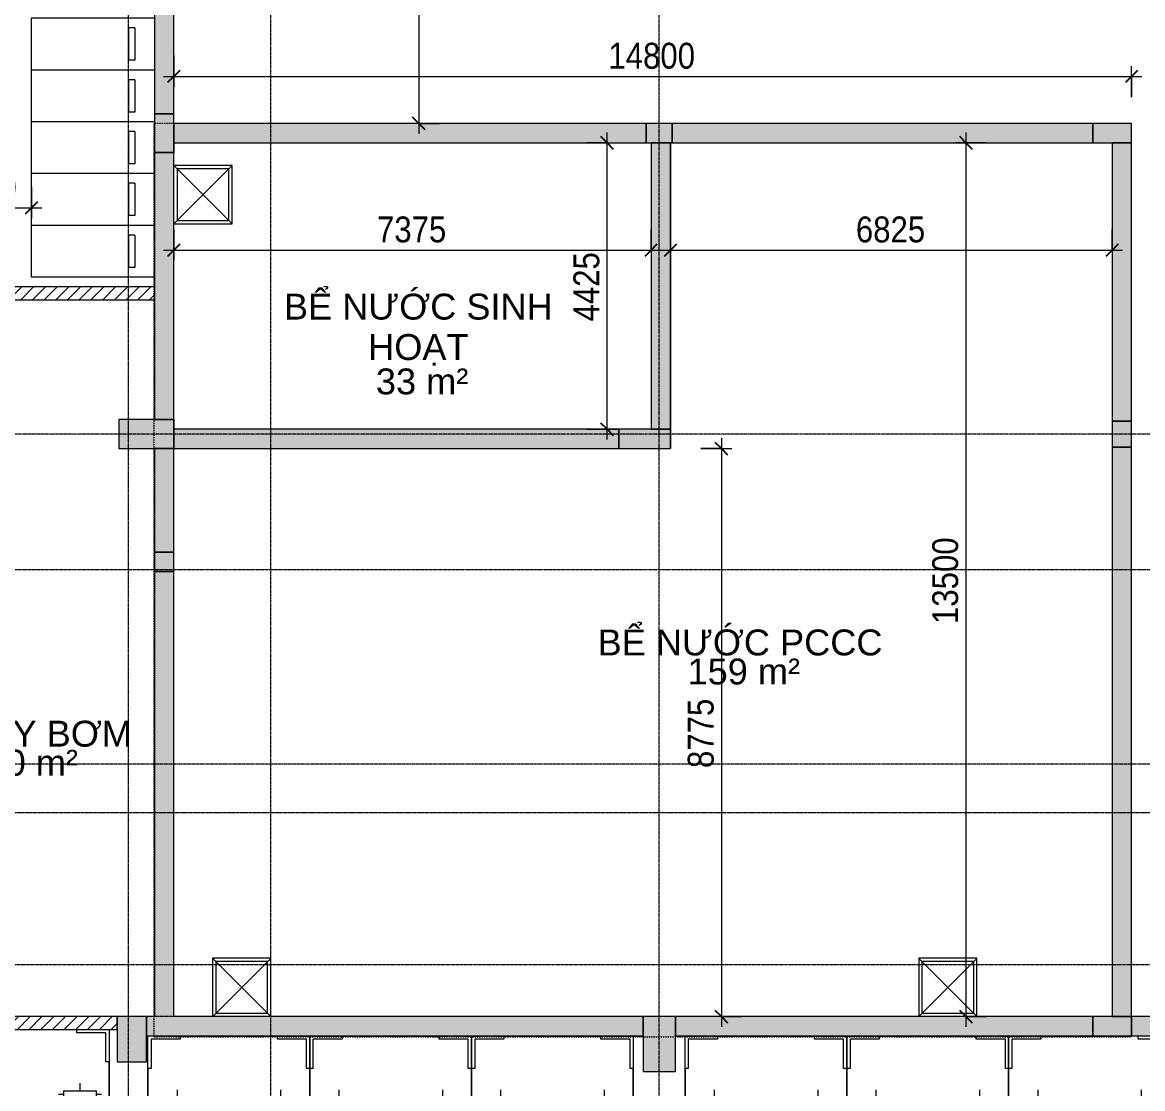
# Model space of a CAD drawing. Header units: millimetres. Extents: x 25998 to 252958, y -15958 to 83425.
# Drawn here: x 51113 to 68423, y 43424 to 59898 of the extents above; entities that cross this region are included whole.
import ezdxf

# ---------------------------------------------------------------- set-up
doc = ezdxf.new("R2010")
doc.units = ezdxf.units.MM
for name, pattern in [('Dash', [6, 3, -3]), ('Dash Dot 3_16_', [7.9375, 4.7625, -1.5875, 0, -1.5875]), ('Grid Line', [22.225, 12.7, -3.175, 3.175, -3.175])]:
    doc.linetypes.add(name, pattern=pattern)
for name, color, linetype, lineweight in [('0-1', 7, 'Continuous', 5), ('A-ANNO-DIMS', 211, 'Continuous', 9), ('A-ANNO-DIMS-160', 211, 'Continuous', 9), ('A-AREA-IDEN', 2, 'Continuous', 9), ('A-DETL-GENF-1', 7, 'Continuous', 9), ('A-FLOR', 192, 'Continuous', 9), ('A-FLOR-1', 7, 'Continuous', 9), ('A-FLOR-OVHD', 1, 'Dash', 9), ('A-WALL-1', 113, 'Continuous', 18), ('A-WALL-PATT-1', 7, 'Continuous', 9), ('A-WALL-PATT-2', 111, 'Continuous', 9), ('C-PRKG', 70, 'Continuous', 9), ('G-ANNO-SYMB-1', 111, 'Dash Dot 3_16_', 18), ('G-IMPT', 8, 'Continuous', 9), ('L-SITE-WALL-1', 250, 'Continuous', 18), ('L-SITE-WALL-2', 7, 'Continuous', 9), ('M-EQPM', 50, 'Continuous', 9), ('S-COLS-1', 52, 'Continuous', 5), ('S-COLS-2', 250, 'Continuous', 18), ('S-COLS-3', 7, 'Continuous', 9), ('S-GRID-1', 1, 'Grid Line', 9)]:
    doc.layers.add(name, color=color, linetype=linetype, lineweight=lineweight)
doc.styles.add('Arial_3', font='arial_0.ttf', dxfattribs={"height": 400})
doc.styles.add('UTM Avo', font='UTM Avo.ttf', dxfattribs={"width": 0.9, "height": 400})
doc.dimstyles.new('1_Dim_chi_tiet_2_5', dxfattribs={"dimscale": 304.8, "dimtxt": 399.720379, "dimasz": 0.629921, "dimexe": 0.524934, "dimexo": 0.0625, "dimgap": 0.052493, "dimtad": 1, "dimdec": 0, "dimrnd": 5, "dimzin": 0, "dimdsep": 46, "dimtxsty": 'UTM Avo', "dimblk1": 'OBLIQUE', "dimblk2": 'OBLIQUE', "dimsah": 1, "dimcen": 0.09, "dimdle": 0.524934, "dimazin": 0, "dimtfac": 1, "dimtdec": 4, "dimtix": 1, "dimtmove": 0, "dimatfit": 3, "dimfxl": 1.049869, "dimfxlon": 1, "dimtvp": 1, "dimtolj": 1, "dimtzin": 0, "dimarcsym": 2})
pattern_1 = [(45, (0, 0), (-90.50967, 90.50967), [])]

# ---------------------------------------------------------------- blocks, each defined once
blk = doc.blocks.new('NCV_TKTC_KET CAU_rvt-1-TKCS_MB TẦNG HẦM')
at = {"layer": 'A-WALL-PATT-1'}
for points in [[(53453, 58487), (53453, 58487), (53453, 61512), (53153, 61512), (53153, 58487), (53453, 58487)], [(53453, 58037), (60753, 58037), (60753, 58337), (53453, 58337), (53453, 58037)], [(67653, 58037), (67653, 58337), (61153, 58337), (61153, 58037)], [(60828, 53612), (61128, 53612), (61128, 58037), (60828, 58037)], [(68253, 53737), (68253, 58037), (67953, 58037), (67953, 53737)], [(53453, 53762), (53453, 57887), (53153, 57887), (53153, 53762), (53453, 53762)], [(53453, 53312), (60328, 53312), (60328, 53612), (53453, 53612), (53453, 53312)], [(68253, 44537), (68253, 53337), (67953, 53337), (67953, 44537)], [(53453, 51712), (53453, 51712), (53453, 53312), (53153, 53312), (53153, 51712)], [(53153, 44537), (53453, 44539), (53453, 51412), (53153, 51412), (53153, 44539)], [(59338, 44237), (60703, 44237), (60703, 44537), (53028, 44537), (53028, 44237), (57726, 44237)], [(64174, 44237), (67653, 44237), (67653, 44537), (61203, 44537), (61203, 44237), (62562, 44237)], [(68978, 44237), (68978, 44537), (68253, 44537), (68253, 44237)]]:
    blk.add_hatch(color=256, dxfattribs=at).paths.add_polyline_path(points)
at = {"layer": 'S-COLS-1'}
for points in [[(53153, 57887), (53453, 57887), (53453, 58487), (53153, 58487), (53153, 57887)], [(61128, 58037), (61153, 58037), (61153, 58337), (60753, 58337), (60753, 58037), (61128, 58037)], [(67953, 58037), (68253, 58037), (68253, 58337), (67653, 58337), (67653, 58037)], [(52603, 53312), (53453, 53312), (53453, 53762), (52603, 53762), (52603, 53562)], [(68253, 53337), (68253, 53737), (67953, 53737), (67953, 53337)], [(60828, 53312), (61128, 53312), (61128, 53612), (60328, 53612), (60328, 53312)], [(53153, 51412), (53453, 51412), (53453, 51712), (53153, 51712), (53153, 51462)], [(53028, 43837), (53028, 44537), (52578, 44537), (52578, 43837), (53003, 43837)], [(60950, 43687), (61203, 43687), (61203, 44537), (60703, 44537), (60703, 43687), (60753, 43687)], [(67953, 44237), (68253, 44237), (68253, 44537), (67653, 44537), (67653, 44237)]]:
    blk.add_hatch(color=256, dxfattribs=at).paths.add_polyline_path(points)
at = {"layer": 'A-FLOR-1'}
for p, q in [((53453, 58337), (53453, 58487)), ((107453, 44539), (68253, 44539))]:
    blk.add_line(p, q, dxfattribs=at)
at = {"layer": 'L-SITE-WALL-1'}
for p, q in [((53153, 61512), (53153, 58487)), ((53453, 58487), (53453, 61512)), ((60753, 58337), (53453, 58337)), ((67653, 58337), (61153, 58337)), ((53453, 58037), (60753, 58037)), ((60828, 58037), (60828, 53612)), ((61128, 53612), (61128, 58037)), ((61153, 58037), (67653, 58037)), ((67953, 58037), (67953, 53737)), ((68253, 53737), (68253, 58037)), ((53153, 57887), (53153, 53762)), ((53453, 53762), (53453, 57887)), ((60328, 53612), (53453, 53612)), ((67953, 53337), (67953, 44537)), ((68253, 44537), (68253, 53337)), ((53153, 53312), (53153, 51712)), ((53453, 51712), (53453, 53312)), ((53453, 53312), (60328, 53312)), ((53153, 51412), (53153, 44537)), ((53453, 44537), (53453, 51412)), ((53153, 44537), (53028, 44537)), ((60703, 44537), (53453, 44537)), ((67653, 44537), (61203, 44537)), ((68978, 44537), (68253, 44537)), ((53028, 44237), (60703, 44237)), ((61203, 44237), (67653, 44237)), ((68253, 44237), (68978, 44237))]:
    blk.add_line(p, q, dxfattribs=at)
at = {"layer": 'L-SITE-WALL-2'}
for p, q in [((53153, 58487), (53453, 58487)), ((53453, 58337), (53453, 58037)), ((60753, 58037), (60753, 58337)), ((61153, 58337), (61153, 58037)), ((67653, 58037), (67653, 58337)), ((61128, 58037), (60828, 58037)), ((68253, 58037), (67953, 58037)), ((53453, 57887), (53153, 57887)), ((53153, 53762), (53453, 53762)), ((67953, 53737), (68253, 53737)), ((53453, 53612), (53453, 53312)), ((60328, 53312), (60328, 53612)), ((60828, 53612), (61128, 53612)), ((68253, 53337), (67953, 53337)), ((53453, 53312), (53153, 53312)), ((53153, 51712), (53453, 51712)), ((53453, 51412), (53153, 51412)), ((53028, 44537), (53028, 44237)), ((60703, 44237), (60703, 44537)), ((61203, 44537), (61203, 44237)), ((67653, 44237), (67653, 44537)), ((67953, 44537), (68253, 44537)), ((68253, 44537), (68253, 44237))]:
    blk.add_line(p, q, dxfattribs=at)
at = {"layer": 'S-COLS-2'}
for p, q in [((53153, 58487), (53153, 57887)), ((53453, 58337), (53453, 58487)), ((61153, 58337), (60753, 58337)), ((68253, 58337), (67653, 58337)), ((68253, 58037), (68253, 58337)), ((53453, 57887), (53453, 58037)), ((60753, 58037), (60828, 58037)), ((61128, 58037), (61153, 58037)), ((67653, 58037), (67953, 58037)), ((52603, 53762), (52603, 53312)), ((53153, 53762), (52603, 53762)), ((53453, 53612), (53453, 53762)), ((67953, 53737), (67953, 53337)), ((68253, 53337), (68253, 53737)), ((60828, 53612), (60328, 53612)), ((61128, 53312), (61128, 53612)), ((52603, 53312), (53153, 53312)), ((60328, 53312), (61128, 53312)), ((53153, 51712), (53153, 51412)), ((53453, 51412), (53453, 51712)), ((53028, 44537), (52578, 44537)), ((52578, 44537), (52578, 43837)), ((61203, 44537), (60703, 44537)), ((67953, 44537), (67653, 44537)), ((53028, 43837), (53028, 44237)), ((60703, 44237), (60703, 43687)), ((61203, 43687), (61203, 44237)), ((67653, 44237), (68253, 44237)), ((52578, 43837), (53028, 43837)), ((60703, 43687), (61203, 43687))]:
    blk.add_line(p, q, dxfattribs=at)
at = {"layer": 'S-COLS-3'}
for p, q in [((53453, 58487), (53153, 58487)), ((53453, 58037), (53453, 58337)), ((60753, 58337), (60753, 58037)), ((61153, 58037), (61153, 58337)), ((67653, 58337), (67653, 58037)), ((60828, 58037), (61128, 58037)), ((67953, 58037), (68253, 58037)), ((53153, 57887), (53453, 57887)), ((53453, 53762), (53153, 53762)), ((68253, 53737), (67953, 53737)), ((53453, 53312), (53453, 53612)), ((60328, 53612), (60328, 53312)), ((61128, 53612), (60828, 53612)), ((67953, 53337), (68253, 53337)), ((53153, 53312), (53453, 53312)), ((53453, 51712), (53153, 51712)), ((53153, 51412), (53453, 51412)), ((53028, 44237), (53028, 44537)), ((60703, 44537), (60703, 44237)), ((61203, 44237), (61203, 44537)), ((67653, 44537), (67653, 44237)), ((68253, 44537), (67953, 44537)), ((68253, 44237), (68253, 44537))]:
    blk.add_line(p, q, dxfattribs=at)
blk = doc.blocks.new('xe oto1 - xe oto-615462-TKCS_MB TẦNG HẦM')
at = {"layer": 'C-PRKG'}
for p, q in [((-2500, 0), (0, 0)), ((-2500, -5000), (-2500, 0)), ((-500, 0), (0, 0)), ((-500, -100), (-500, 0)), ((0, 0), (0, -500)), ((0, 0), (0, -5000)), ((-2500, 0), (-2000, 0)), ((-2500, -500), (-2500, 0)), ((-2450, -100), (-2450, -500)), ((-2000, -100), (-2450, -100)), ((-2000, 0), (-2000, -100)), ((-50, -100), (-500, -100)), ((-50, -500), (-50, -100)), ((-2450, -500), (-2500, -500)), ((-2500, -500), (-2500, -4500)), ((-2500, -4500), (-2500, -500)), ((0, -500), (-50, -500)), ((0, -500), (0, -4500)), ((0, -4500), (0, -500)), ((-2300, -3950), (-1800, -3950)), ((-2300, -4050), (-2300, -3950)), ((-2050, -3950), (-2050, -3820)), ((-2050, -3950), (-2050, -3820)), ((-1800, -3950), (-1800, -4050)), ((-700, -3950), (-200, -3950)), ((-700, -4050), (-700, -3950)), ((-450, -3950), (-450, -3820)), ((-450, -3950), (-450, -3820)), ((-200, -3950), (-200, -4050)), ((-2300, -4000), (-2380, -4000)), ((-2300, -4000), (-2380, -4000)), ((-1800, -4050), (-2300, -4050)), ((-2050, -4170), (-2050, -4050)), ((-2050, -4170), (-2050, -4050)), ((-1720, -4000), (-1800, -4000)), ((-1720, -4000), (-1800, -4000)), ((-700, -4000), (-780, -4000)), ((-700, -4000), (-780, -4000)), ((-200, -4050), (-700, -4050)), ((-450, -4170), (-450, -4050)), ((-450, -4170), (-450, -4050)), ((-120, -4000), (-200, -4000)), ((-120, -4000), (-200, -4000)), ((-2500, -4500), (-2450, -4500)), ((-2500, -5000), (-2500, -4500)), ((-2450, -4500), (-2450, -4950)), ((-50, -4500), (0, -4500)), ((-50, -4950), (-50, -4500)), ((0, -4500), (0, -5000)), ((-2450, -4950), (-2000, -4950)), ((-2000, -4950), (-2000, -5000)), ((-500, -4950), (-50, -4950)), ((-500, -5000), (-500, -4950))]:
    blk.add_line(p, q, dxfattribs=at)
blk = doc.blocks.new('XE MAY2 - xe may 2-612722-TKCS_MB TẦNG HẦM')
at = {"layer": 'C-PRKG'}
for p, q in [((0, 800), (-1900, 800)), ((-1900, 0), (-1900, 800)), ((-300, 650), (-400, 650)), ((-400, 650), (-400, 150)), ((-300, 650), (-300, 150)), ((0, 0), (-1900, 0)), ((-300, 150), (-400, 150))]:
    blk.add_line(p, q, dxfattribs=at)
blk = doc.blocks.new('XE MAY2 - xe may 2-V51-TKCS_MB TẦNG HẦM')
at = {"layer": 'C-PRKG'}
for p, q in [((0, 800), (-1900, 800)), ((-1900, 0), (-1900, 800)), ((-300, 650), (-400, 650)), ((-400, 650), (-400, 150)), ((-300, 650), (-300, 150)), ((0, 0), (-1900, 0)), ((-300, 150), (-400, 150))]:
    blk.add_line(p, q, dxfattribs=at)
blk = doc.blocks.new('XE MAY2 - xe may 2-V52-TKCS_MB TẦNG HẦM')
at = {"layer": 'C-PRKG'}
for p, q in [((0, 800), (-1900, 800)), ((-1900, 0), (-1900, 800)), ((-300, 650), (-400, 650)), ((-400, 650), (-400, 150)), ((-300, 650), (-300, 150)), ((0, 0), (-1900, 0)), ((-300, 150), (-400, 150))]:
    blk.add_line(p, q, dxfattribs=at)
blk = doc.blocks.new('TKTC_BE NGAM TANG HAM_260130 - TKTC_XREF_260130_MB BE NGAM TANG HAM_dwg-4017279-TKCS_MB TẦNG HẦM')
at = {"layer": 'G-IMPT'}
for p, q in [((-149699, -106735), (-149699, -106885)), ((-149699, -106885), (-149699, -106735)), ((-149699, -106885), (-149699, -106735)), ((-142024, -106735), (-142024, -111460)), ((-142024, -106735), (-142024, -111460)), ((-149691, -107093), (-148807, -107977)), ((-148807, -107093), (-149691, -107977)), ((-149699, -111010), (-149699, -111160)), ((-149699, -111160), (-149699, -111010)), ((-149699, -111160), (-149699, -111010)), ((-149091, -119343), (-148207, -120227)), ((-148207, -119343), (-149091, -120227)), ((-138181, -119343), (-137297, -120227)), ((-137297, -119343), (-138181, -120227))]:
    blk.add_line(p, q, dxfattribs=at)
at = {"layer": 'G-IMPT', "flags": 128}
for points in [[(-149699, -107985), (-148799, -107985), (-148799, -107085), (-149699, -107085)], [(-148199, -120235), (-148199, -119335), (-149099, -119335), (-149099, -120235)], [(-137289, -120235), (-137289, -119335), (-138189, -119335), (-138189, -120235)]]:
    blk.add_lwpolyline(points, dxfattribs=at)
for points in [[(-149649, -107935), (-148849, -107935), (-148849, -107135), (-149649, -107135)], [(-149049, -120185), (-148249, -120185), (-148249, -119385), (-149049, -119385)], [(-138139, -120185), (-137339, -120185), (-137339, -119385), (-138139, -119385)]]:
    blk.add_lwpolyline(points, close=True, dxfattribs=at)
blk = doc.blocks.new('TKTC_BE NGAM TANG HAM_260130 - TKTC_BE NGAM TANG HAM_260130-2131746-TKCS_MB TẦNG HẦM')
blk.add_blockref('TKTC_BE NGAM TANG HAM_260130 - TKTC_XREF_260130_MB BE NGAM TANG HAM_dwg-4017279-TKCS_MB TẦNG HẦM', (169499, 147535))
blk = doc.blocks.new('DIMBLOCK73-TKCS_MB TẦNG HẦM')
at = {"layer": 'A-ANNO-DIMS-160'}
for p, q in [((53453, 56699), (53453, 56219)), ((53453, 56379), (53453, 56699)), ((60828, 56699), (60828, 56219)), ((60828, 56379), (60828, 56699)), ((53293, 56379), (60988, 56379))]:
    blk.add_line(p, q, dxfattribs=at)
at = {"layer": 'A-ANNO-DIMS-160', "lineweight": 25}
for p, q in [((53453, 56379), (53549, 56475)), ((60828, 56379), (60924, 56475)), ((53453, 56379), (53357, 56283)), ((60828, 56379), (60732, 56283))]:
    blk.add_line(p, q, dxfattribs=at)
at = {"layer": 'A-ANNO-DIMS-160', "color": 0, "insert": (56592, 56899), "char_height": 400, "width": 1314.64, "attachment_point": 1, "line_spacing_factor": 1.110334, "style": 'UTM Avo'}
blk.add_mtext('7375', dxfattribs=at)
blk = doc.blocks.new('_Oblique')
at = {"color": 0, "linetype": 'ByBlock', "lineweight": -2}
blk.add_line((-0.5, -0.5), (0.5, 0.5), dxfattribs=at)
blk = doc.blocks.new('DIMBLOCK74-TKCS_MB TẦNG HẦM')
at = {"layer": 'A-ANNO-DIMS-160'}
for p, q in [((60147, 53452), (60147, 58197)), ((59827, 58037), (60307, 58037)), ((60147, 58037), (59827, 58037)), ((59827, 53612), (60307, 53612)), ((60147, 53612), (59827, 53612))]:
    blk.add_line(p, q, dxfattribs=at)
at = {"layer": 'A-ANNO-DIMS-160', "lineweight": 25}
for p, q in [((60147, 58037), (60051, 58133)), ((60147, 58037), (60243, 57941)), ((60147, 53612), (60051, 53708)), ((60147, 53612), (60243, 53516))]:
    blk.add_line(p, q, dxfattribs=at)
at = {"layer": 'A-ANNO-DIMS-160', "color": 0, "insert": (59627, 55277), "char_height": 400, "width": 1314.64, "attachment_point": 1, "rotation": 90, "line_spacing_factor": 1.110334, "style": 'UTM Avo'}
blk.add_mtext('4425', dxfattribs=at)
blk = doc.blocks.new('DIMBLOCK75-TKCS_MB TẦNG HẦM')
at = {"layer": 'A-ANNO-DIMS-160'}
for p, q in [((61128, 56699), (61128, 56219)), ((61128, 56379), (61128, 56699)), ((67953, 56699), (67953, 56219)), ((67953, 56379), (67953, 56699)), ((60968, 56379), (68113, 56379))]:
    blk.add_line(p, q, dxfattribs=at)
at = {"layer": 'A-ANNO-DIMS-160', "lineweight": 25}
for p, q in [((61128, 56379), (61224, 56475)), ((67953, 56379), (68049, 56475)), ((61128, 56379), (61032, 56283)), ((67953, 56379), (67857, 56283))]:
    blk.add_line(p, q, dxfattribs=at)
at = {"layer": 'A-ANNO-DIMS-160', "color": 0, "insert": (63992, 56899), "char_height": 400, "width": 1314.64, "attachment_point": 1, "line_spacing_factor": 1.110334, "style": 'UTM Avo'}
blk.add_mtext('6825', dxfattribs=at)
blk = doc.blocks.new('DIMBLOCK76-TKCS_MB TẦNG HẦM')
at = {"layer": 'A-ANNO-DIMS-160', "lineweight": 25}
for p, q in [((61914, 53312), (61818, 53408)), ((61914, 53312), (62010, 53216)), ((61914, 44537), (61818, 44633)), ((61914, 44537), (62010, 44441))]:
    blk.add_line(p, q, dxfattribs=at)
at = {"layer": 'A-ANNO-DIMS-160'}
for p, q in [((61914, 53472), (61914, 44377)), ((61594, 53312), (62074, 53312)), ((61914, 53312), (61594, 53312)), ((62234, 44537), (61754, 44537)), ((61914, 44537), (62234, 44537))]:
    blk.add_line(p, q, dxfattribs=at)
at = {"layer": 'A-ANNO-DIMS-160', "color": 0, "insert": (61394, 48377), "char_height": 400, "width": 1314.64, "attachment_point": 1, "rotation": 90, "line_spacing_factor": 1.110334, "style": 'UTM Avo'}
blk.add_mtext('8775', dxfattribs=at)
blk = doc.blocks.new('DIMBLOCK77-TKCS_MB TẦNG HẦM')
at = {"layer": 'A-ANNO-DIMS-160'}
for p, q in [((65692, 58197), (65692, 44377)), ((66012, 58037), (65532, 58037)), ((65692, 58037), (66012, 58037)), ((66012, 44537), (65532, 44537)), ((65692, 44537), (66012, 44537))]:
    blk.add_line(p, q, dxfattribs=at)
at = {"layer": 'A-ANNO-DIMS-160', "lineweight": 25}
for p, q in [((65692, 58037), (65596, 58133)), ((65692, 58037), (65788, 57941)), ((65692, 44537), (65596, 44633)), ((65692, 44537), (65788, 44441))]:
    blk.add_line(p, q, dxfattribs=at)
at = {"layer": 'A-ANNO-DIMS-160', "color": 0, "insert": (65172, 50602), "char_height": 400, "width": 1643.29, "attachment_point": 1, "rotation": 90, "line_spacing_factor": 1.110334, "style": 'UTM Avo'}
blk.add_mtext('13500', dxfattribs=at)
blk = doc.blocks.new('DIMBLOCK79-TKCS_MB TẦNG HẦM')
at = {"layer": 'A-ANNO-DIMS-160'}
for p, q in [((57237, 64422), (57237, 58177)), ((57557, 64262), (57077, 64262)), ((57237, 64262), (57557, 64262)), ((57557, 58337), (57077, 58337)), ((57237, 58337), (57557, 58337))]:
    blk.add_line(p, q, dxfattribs=at)
at = {"layer": 'A-ANNO-DIMS-160', "lineweight": 25}
for p, q in [((57237, 64262), (57141, 64358)), ((57237, 64262), (57333, 64166)), ((57237, 58337), (57141, 58433)), ((57237, 58337), (57333, 58241))]:
    blk.add_line(p, q, dxfattribs=at)
at = {"layer": 'A-ANNO-DIMS-160', "color": 0, "insert": (56718, 60752), "char_height": 400, "width": 1314.64, "attachment_point": 1, "rotation": 90, "line_spacing_factor": 1.110334, "style": 'UTM Avo'}
blk.add_mtext('5925', dxfattribs=at)
blk = doc.blocks.new('DIMBLOCK165-TKCS_MB TẦNG HẦM')
at = {"layer": 'A-ANNO-DIMS-160'}
for p, q in [((49753, 57352), (49753, 56872)), ((49753, 57032), (49753, 57352)), ((51253, 57352), (51253, 56872)), ((51253, 57032), (51253, 57352)), ((49593, 57032), (51413, 57032))]:
    blk.add_line(p, q, dxfattribs=at)
at = {"layer": 'A-ANNO-DIMS-160', "lineweight": 25}
for p, q in [((49753, 57032), (49849, 57128)), ((51253, 57032), (51349, 57128)), ((49753, 57032), (49657, 56936)), ((51253, 57032), (51157, 56936))]:
    blk.add_line(p, q, dxfattribs=at)
at = {"layer": 'A-ANNO-DIMS-160', "color": 0, "insert": (49955, 57551), "char_height": 400, "width": 1314.64, "attachment_point": 1, "line_spacing_factor": 1.110334, "style": 'UTM Avo'}
blk.add_mtext('1500', dxfattribs=at)
blk = doc.blocks.new('DIMBLOCK175-TKCS_MB TẦNG HẦM')
at = {"layer": 'A-ANNO-DIMS-160'}
for p, q in [((53453, 59384), (53453, 58904)), ((53453, 59064), (53453, 59384)), ((68253, 58744), (68253, 59224)), ((53293, 59064), (68413, 59064)), ((68253, 59064), (68253, 58744))]:
    blk.add_line(p, q, dxfattribs=at)
at = {"layer": 'A-ANNO-DIMS-160', "lineweight": 25}
for p, q in [((53453, 59064), (53357, 58968)), ((53453, 59064), (53549, 59160)), ((68253, 59064), (68157, 58968)), ((68253, 59064), (68349, 59160))]:
    blk.add_line(p, q, dxfattribs=at)
at = {"layer": 'A-ANNO-DIMS-160', "color": 0, "insert": (60168, 59583), "char_height": 400, "width": 1643.29, "attachment_point": 1, "line_spacing_factor": 1.110334, "style": 'UTM Avo'}
blk.add_mtext('14800', dxfattribs=at)

msp = doc.modelspace()

# ---------------------------------------------------------------- hatches: boundary and pattern name
at = {"layer": 'A-DETL-GENF-1'}
h = msp.add_hatch(color=256, dxfattribs=at)
h.paths.add_polyline_path([(53152.6, 44225.3), (53552.6, 44225.3), (53552.6, 44236.9), (53142.6, 44236.9), (53142.6, 44225.3)])
h.paths.add_polyline_path([(66364.2, 44225.3), (66852.6, 44225.3), (66852.6, 44236.9), (65852.6, 44236.9), (65852.6, 44225.3), (66352.6, 44225.3)])
h.paths.add_polyline_path([(55052.6, 44225.3), (56052.6, 44225.3), (56052.6, 44236.9), (55052.6, 44236.9)])
h.paths.add_polyline_path([(64247.9, 44225.3), (64352.6, 44225.3), (64352.6, 44236.9), (63352.6, 44236.9), (63352.6, 44225.3), (64174.2, 44225.3)])
h.paths.add_polyline_path([(61364.2, 44225.3), (61852.6, 44225.3), (61852.6, 44236.9), (61352.6, 44236.9), (61352.6, 44225.3)])
h.paths.add_polyline_path([(57552.6, 44225.3), (58552.6, 44225.3), (58552.6, 44236.9), (57552.6, 44236.9)])
h.paths.add_polyline_path([(60479.5, 44225.3), (60552.6, 44225.3), (60552.6, 44236.9), (60052.6, 44236.9), (60052.6, 44225.3), (60157.2, 44225.3)])
h.paths.add_polyline_path([(53142.6, 55611.9), (53152.6, 55611.9), (53152.6, 55811.9), (53142.6, 55811.4)])
at = {"layer": 'A-WALL-PATT-2'}
h = msp.add_hatch(dxfattribs=at)
h.set_pattern_fill('FP_1', color=256, style=0, pattern_type=2)
h.set_pattern_definition(pattern_1)
h.paths.add_polyline_path([(50208.9, 55611.9), (53152.6, 55611.9), (53152.6, 55811.9), (49552.6, 55811.9), (49552.6, 55611.9)])
h.paths.add_polyline_path([(45752.6, 55611.9), (49352.6, 55611.9), (49352.6, 55811.9), (45752.6, 55811.9)])
h = msp.add_hatch(dxfattribs=at)
h.set_pattern_fill('FP_1', color=256, style=0, pattern_type=2)
h.set_pattern_definition(pattern_1)
h.paths.add_polyline_path([(51277.5, 44336.9), (52577.6, 44336.9), (52577.6, 44536.9), (48252.6, 44536.9), (48252.6, 44336.9), (49665.4, 44336.9)])

# ---------------------------------------------------------------- linework, layer by layer
at = {"layer": 'A-FLOR'}
for p, q in [((53452.6, 58036.9), (53452.6, 57886.9)), ((61127.6, 58036.9), (61127.6, 53311.9)), ((53452.6, 53761.9), (53452.6, 53611.9))]:
    msp.add_line(p, q, dxfattribs=at)
at = {"layer": 'A-FLOR-OVHD'}
for p, q in [((53142.6, 58336.9), (53142.6, 44225.3)), ((68252.6, 58336.9), (53142.6, 58336.9)), ((68252.6, 44225.3), (68252.6, 58336.9)), ((53452.6, 53611.9), (53452.6, 58036.9)), ((53452.6, 58036.9), (60827.6, 58036.9)), ((60827.6, 58036.9), (60827.6, 53611.9)), ((61127.6, 53311.9), (61127.6, 58036.9)), ((61127.6, 58036.9), (67952.6, 58036.9)), ((67952.6, 58036.9), (67952.6, 44536.9)), ((60827.6, 53611.9), (53452.6, 53611.9)), ((53452.6, 53311.9), (61127.6, 53311.9)), ((53452.6, 44536.9), (53452.6, 53311.9)), ((67952.6, 44536.9), (53452.6, 44536.9)), ((53142.6, 44225.3), (68252.6, 44225.3))]:
    msp.add_line(p, q, dxfattribs=at)
at = {"layer": 'A-WALL-1'}
for p, q in [((53152.6, 55811.9), (49552.6, 55811.9)), ((53152.6, 55611.9), (53152.6, 55811.9)), ((49552.6, 55611.9), (53152.6, 55611.9)), ((52577.6, 44536.9), (48852.6, 44536.9)), ((52577.6, 44336.9), (52577.6, 44536.9)), ((48252.6, 44336.9), (52577.6, 44336.9))]:
    msp.add_line(p, q, dxfattribs=at)
at = {"layer": 'G-ANNO-SYMB-1'}
msp.add_line((26379.4, 47691.5), (134566.1, 47691.5), dxfattribs=at)
at = {"layer": 'S-GRID-1'}
for p, q in [((52752.6, 16318.9), (52752.6, 77184.9)), ((54952.6, 16318.9), (54952.6, 77184.9)), ((60952.6, 16318.9), (60952.6, 77184.9)), ((128880.9, 53536.9), (31838.8, 53536.9)), ((128880.9, 51436.9), (31838.8, 51436.9)), ((128880.9, 48436.9), (31838.8, 48436.9)), ((126848.9, 45336.9), (33870.8, 45336.9)), ((128880.9, 44536.9), (31838.8, 44536.9))]:
    msp.add_line(p, q, dxfattribs=at)

# ---------------------------------------------------------------- block references
at = {"layer": '0-1'}
msp.add_blockref('NCV_TKTC_KET CAU_rvt-1-TKCS_MB TẦNG HẦM', (0, 0), dxfattribs=at)
at = {"layer": 'C-PRKG'}
for name, p in [('XE MAY2 - xe may 2-612722-TKCS_MB TẦNG HẦM', (53152.6, 59162)), ('XE MAY2 - xe may 2-V51-TKCS_MB TẦNG HẦM', (53152.6, 58362.1)), ('XE MAY2 - xe may 2-V52-TKCS_MB TẦNG HẦM', (53152.6, 57562.1)), ('XE MAY2 - xe may 2-612722-TKCS_MB TẦNG HẦM', (53152.6, 56762.1)), ('XE MAY2 - xe may 2-612722-TKCS_MB TẦNG HẦM', (53152.6, 55962.1))]:
    msp.add_blockref(name, p, dxfattribs=at)
at = {"layer": 'C-PRKG', "rotation": 180}
for p in [(49952.6, 39336.9), (53052.6, 39236.9), (55552.6, 39236.9), (58052.6, 39236.9), (61352.6, 39236.9), (63852.6, 39236.9), (66352.6, 39236.9)]:
    msp.add_blockref('xe oto1 - xe oto-615462-TKCS_MB TẦNG HẦM', p, dxfattribs=at)
at = {"layer": 'M-EQPM'}
msp.add_blockref('TKTC_BE NGAM TANG HAM_260130 - TKTC_BE NGAM TANG HAM_260130-2131746-TKCS_MB TẦNG HẦM', (33652.6, 17236.9), dxfattribs=at)

# ---------------------------------------------------------------- texts
at = {"layer": 'A-AREA-IDEN', "char_height": 400, "line_spacing_factor": 0.936439, "style": 'Arial_3'}
for s, insert, width, attachment_point in [('\\pt8,16,24,32,40,48,56,64,72,80,88,96,104,112,120,128,136,144,152,160,168,176,184,192,200,208,216,224,232,240,248,256;BỂ NƯỚC SINH\\PHOẠT', (57231, 54593.5), 4160, 8), ('\\pt8,16,24,32,40,48,56,64,72,80,88,96,104,112,120,128,136,144,152,160,168,176,184,192,200,208,216,224,232,240,248,256;33 m²', (57289, 54347.6), 1449.6, 5), ('\\pt8,16,24,32,40,48,56,64,72,80,88,96,104,112,120,128,136,144,152,160,168,176,184,192,200,208,216,224,232,240,248,256;BỂ NƯỚC PCCC', (62202.1, 50111.7), 4403.2, 8), ('\\pt8,16,24,32,40,48,56,64,72,80,88,96,104,112,120,128,136,144,152,160,168,176,184,192,200,208,216,224,232,240,248,256;159 m²', (62260.1, 49865.8), 1756.8, 5), ('\\pt8,16,24,32,40,48,56,64,72,80,88,96,104,112,120,128,136,144,152,160,168,176,184,192,200,208,216,224,232,240,248,256;P.MÁY BƠM', (51199.8, 48702.2), 3196.8, 8), ('\\pt8,16,24,32,40,48,56,64,72,80,88,96,104,112,120,128,136,144,152,160,168,176,184,192,200,208,216,224,232,240,248,256;50 m²', (51257.8, 48456.4), 1449.6, 5)]:
    msp.add_mtext(s, dxfattribs=dict(at, insert=insert, width=width, attachment_point=attachment_point))

# ---------------------------------------------------------------- dimensions: what is measured, and where the dimension line sits
at = {"layer": 'A-ANNO-DIMS'}
for base, p1, p2, override, picture, middle in [((57237.2, 58336.9), (57557.2, 64261.9), (57557.2, 58336.9), {"dimpost": '<>', "dimfxl": 5925}, 'DIMBLOCK79-TKCS_MB TẦNG HẦM', (57014.2, 61299.4)), ((60146.8, 58036.9), (59826.8, 53611.9), (59826.8, 58036.9), {"dimpost": '<>', "dimfxl": 4425}, 'DIMBLOCK74-TKCS_MB TẦNG HẦM', (59923.8, 55824.4)), ((65692, 44536.9), (66012, 58036.9), (66012, 44536.9), {"dimpost": '<>', "dimfxl": 13500}, 'DIMBLOCK77-TKCS_MB TẦNG HẦM', (65469.1, 51286.9)), ((61913.8, 44536.9), (61593.8, 53311.9), (62233.8, 44536.9), {"dimpost": '<>', "dimfxl": 8798.308076}, 'DIMBLOCK76-TKCS_MB TẦNG HẦM', (61690.8, 48924.4))]:
    dim = msp.add_linear_dim(base=base, p1=p1, p2=p2, angle=90, dimstyle='1_Dim_chi_tiet_2_5', override=override, dxfattribs=at)
    dim.commit()
    dim.dimension.update_dxf_attribs({"geometry": picture, "text_midpoint": middle})
for base, p1, p2, override, picture, middle in [((68252.6, 59063.7), (53452.6, 59383.7), (68252.6, 58743.7), {"dimpost": '<>', "dimfxl": 14813.902639}, 'DIMBLOCK175-TKCS_MB TẦNG HẦM', (60852.6, 59286.7)), ((51252.6, 57031.7), (49752.6, 57351.7), (51252.6, 57351.7), {"dimpost": '<>', "dimfxl": 1500}, 'DIMBLOCK165-TKCS_MB TẦNG HẦM', (50502.6, 57254.7)), ((60827.6, 56378.9), (53452.6, 56698.9), (60827.6, 56698.9), {"dimpost": '<>', "dimfxl": 7374.928669}, 'DIMBLOCK73-TKCS_MB TẦNG HẦM', (57140.1, 56601.9)), ((67952.6, 56378.9), (61127.6, 56698.9), (67952.6, 56698.9), {"dimpost": '<>', "dimfxl": 6825.071331}, 'DIMBLOCK75-TKCS_MB TẦNG HẦM', (64540.1, 56601.9))]:
    dim = msp.add_linear_dim(base=base, p1=p1, p2=p2, dimstyle='1_Dim_chi_tiet_2_5', override=override, dxfattribs=at)
    dim.commit()
    dim.dimension.update_dxf_attribs({"geometry": picture, "text_midpoint": middle})

doc.saveas('drawing.dxf')
